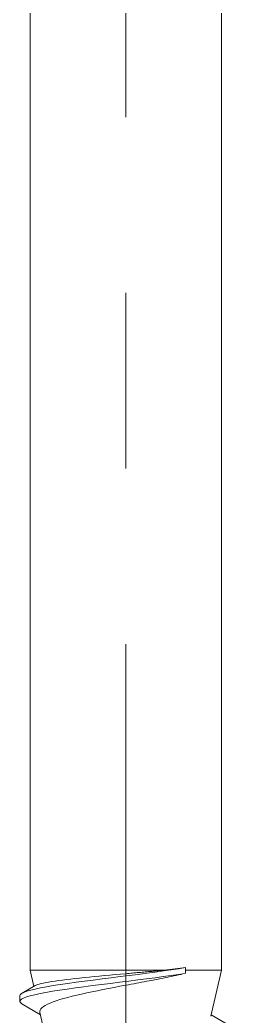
# Model space of a CAD drawing. Header units: millimetres. Extents: x 1459 to 16731, y 971 to 8404.
# Drawn here: x 5610.1 to 5614.08, y 1997.85 to 2015.85 of the extents above; entities that cross this region are included whole.
import ezdxf

# ---------------------------------------------------------------- set-up
doc = ezdxf.new("R2010")
doc.units = ezdxf.units.MM
doc.header["$LTSCALE"] = 0.5
doc.linetypes.add('CENTER', pattern=[50.8, 31.75, -6.35, 6.35, -6.35])
doc.layers.get('0').update_dxf_attribs({"lineweight": 20})
doc.layers.add('Quincaillerie', color=150, linetype='Continuous', lineweight=20)

# ---------------------------------------------------------------- blocks, each defined once
blk = doc.blocks.new('4970081')
at = {"color": 1, "linetype": 'CENTER'}
blk.add_line((0, 5.75), (0, -42.003), dxfattribs=at)
for p, q in [((-1.73, -0.4), (-1.73, -25.538)), ((1.73, -0.4), (1.73, -25.538)), ((0.691, -25.538), (-1.73, -25.538)), ((-1.663, -25.831), (-1.73, -25.538)), ((1.079, -25.538), (1.079, -25.492)), ((1.73, -25.538), (1.079, -25.538)), ((1.079, -25.593), (1.079, -25.538)), ((1.539, -26.368), (1.73, -25.538)), ((-1.877, -25.956), (-1.638, -25.816)), ((-1.916, -26.101), (-1.916, -26.001)), ((-1.544, -26.346), (-1.879, -26.145)), ((-1.5, -26.535), (-1.554, -26.3)), ((1.544, -26.344), (2.066, -26.652))]:
    blk.add_line(p, q)
at = {"flags": 128}
for points in [[(-1.916, -26.001), (-1.908, -25.981), (-1.884, -25.961), (-1.845, -25.94), (-1.79, -25.92), (-1.72, -25.899), (-1.637, -25.879), (-1.541, -25.859), (-1.433, -25.838), (-1.314, -25.818), (-1.185, -25.798), (-1.047, -25.777), (-0.901, -25.757), (-0.749, -25.736), (-0.592, -25.716), (-0.431, -25.696), (-0.268, -25.675), (-0.104, -25.655), (0.059, -25.635), (0.221, -25.614), (0.379, -25.594), (0.532, -25.574), (0.68, -25.553), (0.821, -25.533), (0.955, -25.512), (1.079, -25.492)], [(0, -25.602), (0.029, -25.599), (0.059, -25.596), (0.088, -25.594), (0.117, -25.591), (0.147, -25.588), (0.176, -25.586), (0.206, -25.583), (0.235, -25.581), (0.264, -25.578), (0.294, -25.575), (0.323, -25.573), (0.352, -25.57), (0.381, -25.567), (0.41, -25.565), (0.439, -25.562), (0.467, -25.56), (0.496, -25.557), (0.524, -25.554), (0.552, -25.552), (0.58, -25.549), (0.608, -25.546), (0.636, -25.544), (0.664, -25.541), (0.691, -25.538)], [(-1.879, -26.145), (-1.905, -26.125), (-1.916, -26.104), (-1.91, -26.084), (-1.888, -26.063), (-1.851, -26.043), (-1.798, -26.022), (-1.729, -26.002), (-1.647, -25.981), (-1.552, -25.961), (-1.444, -25.94), (-1.326, -25.92), (-1.197, -25.899), (-1.059, -25.879), (-0.913, -25.858), (-0.76, -25.838), (-0.602, -25.817), (-0.441, -25.797), (-0.277, -25.776), (-0.112, -25.756), (0.052, -25.735), (0.215, -25.715), (0.374, -25.695), (0.528, -25.674), (0.676, -25.654), (0.818, -25.634), (0.95, -25.615), (1.073, -25.596)], [(-1.638, -25.816), (-1.62, -25.807), (-1.596, -25.798), (-1.566, -25.789), (-1.531, -25.78), (-1.491, -25.771), (-1.446, -25.762), (-1.396, -25.754), (-1.341, -25.744), (-1.281, -25.735), (-1.216, -25.726), (-1.148, -25.717), (-1.076, -25.708), (-1, -25.699), (-0.921, -25.69), (-0.838, -25.682), (-0.752, -25.673), (-0.664, -25.664), (-0.574, -25.655), (-0.481, -25.646), (-0.387, -25.637), (-0.291, -25.628), (-0.195, -25.619), (-0.097, -25.61), (0, -25.602)], [(1.073, -25.596), (1.033, -25.606), (0.993, -25.615), (0.952, -25.624), (0.911, -25.633), (0.869, -25.642), (0.827, -25.651), (0.784, -25.66), (0.741, -25.669), (0.697, -25.678), (0.653, -25.686), (0.608, -25.695), (0.562, -25.704), (0.516, -25.713), (0.47, -25.722), (0.424, -25.73), (0.378, -25.739), (0.331, -25.748), (0.284, -25.757), (0.237, -25.766), (0.19, -25.775), (0.143, -25.784), (0.095, -25.792), (0.048, -25.801), (0, -25.81)], [(0, -25.81), (-0.106, -25.83), (-0.21, -25.85), (-0.313, -25.869), (-0.415, -25.889), (-0.515, -25.909), (-0.612, -25.929), (-0.707, -25.949), (-0.799, -25.97), (-0.886, -25.99), (-0.97, -26.01), (-1.05, -26.031), (-1.125, -26.051), (-1.194, -26.071), (-1.258, -26.092), (-1.317, -26.112), (-1.37, -26.133), (-1.416, -26.154), (-1.457, -26.174), (-1.49, -26.195), (-1.517, -26.216), (-1.537, -26.237), (-1.55, -26.258), (-1.556, -26.279), (-1.554, -26.3)]]:
    blk.add_lwpolyline(points, dxfattribs=at)
blk.add_ellipse((-0.009, -25.518), major_axis=(1.741, 0.154), ratio=0.0513, start_param=-1.161551, end_param=-0.900632)

msp = doc.modelspace()

# ---------------------------------------------------------------- block references
at = {"layer": 'Quincaillerie', "lineweight": 20}
msp.add_blockref('4970081', (5612.013, 2024.214), dxfattribs=at)

doc.saveas('drawing.dxf')
